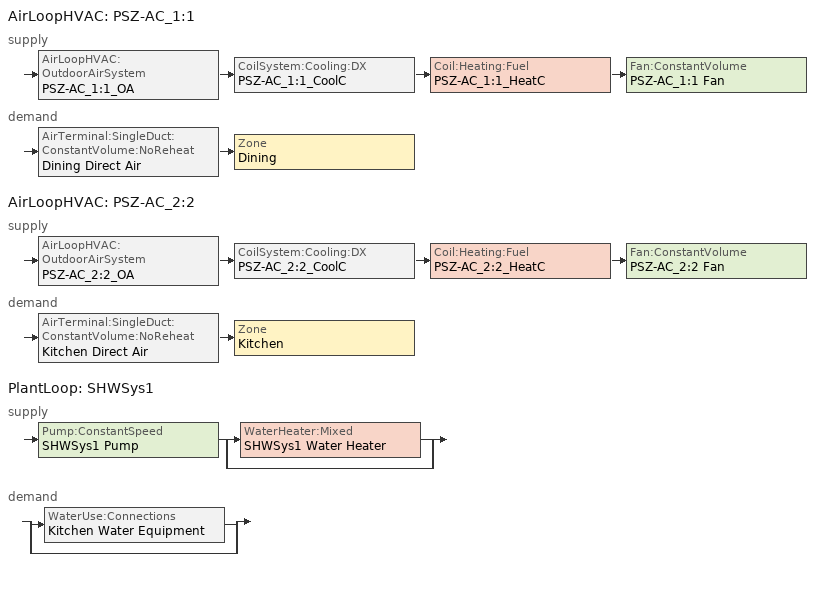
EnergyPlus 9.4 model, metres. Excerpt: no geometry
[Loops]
AirLoopHVAC 'PSZ-AC_1:1'
 supply: AirLoopHVAC:OutdoorAirSystem 'PSZ-AC_1:1_OA' > CoilSystem:Cooling:DX 'PSZ-AC_1:1_CoolC' > Coil:Heating:Fuel 'PSZ-AC_1:1_HeatC' > Fan:ConstantVolume 'PSZ-AC_1:1 Fan'
 demand: AirTerminal:SingleDuct:ConstantVolume:NoReheat 'Dining Direct Air' > Zone 'Dining'
AirLoopHVAC 'PSZ-AC_2:2'
 supply: AirLoopHVAC:OutdoorAirSystem 'PSZ-AC_2:2_OA' > CoilSystem:Cooling:DX 'PSZ-AC_2:2_CoolC' > Coil:Heating:Fuel 'PSZ-AC_2:2_HeatC' > Fan:ConstantVolume 'PSZ-AC_2:2 Fan'
 demand: AirTerminal:SingleDuct:ConstantVolume:NoReheat 'Kitchen Direct Air' > Zone 'Kitchen'
PlantLoop 'SHWSys1'
 supply: Pump:ConstantSpeed 'SHWSys1 Pump' > split
  | WaterHeater:Mixed 'SHWSys1 Water Heater'
  | bypass
 demand: split
  | WaterUse:Connections 'Kitchen Water Equipment'
  | bypass
[AirLoopHVAC] Design supply air flow rate=Autosize
PSZ-AC_1:1; PSZ-AC_2:2
[AirTerminal:SingleDuct:ConstantVolume:NoReheat] Availability schedule=ALWAYS_ON; Maximum air flow rate=Autosize
Dining Direct Air; Kitchen Direct Air
[Coil:Cooling:DX:TwoSpeed] Availability schedule=ALWAYS_ON; High speed gross rated cooling cop=3.79883; Low speed gross rated cooling cop=3.79883
Name | Energy input ratio function of flow fraction curve | Energy input ratio function of temperature curve | High speed gross rated total cooling capacity | High speed rated air flow rate | High speed rated sensible heat ratio | Low speed energy input ratio function of temperature curve | Low speed gross rated sensible heat ratio | Low speed gross rated total cooling capacity | Low speed rated air flow rate | Low speed total cooling capacity function of temperature curve | Part load fraction correlation curve | Total cooling capacity function of flow fraction curve | Total cooling capacity function of temperature curve
PSZ-AC_1:1_CoolC DXCoil | PSZ-AC_1:1_CoolCLennoxStandard10Ton_TGA120S2B_EIRFFF | PSZ-AC_1:1_CoolCLennoxStandard10Ton_TGA120S2B_EIRFT | 28695.94 | 1.73352 | 0.79866 | PSZ-AC_1:1_CoolCLennoxStandard10Ton_TGA120S2B_EIRFT | 0.79866 | 14347.97 | 1.15568 | PSZ-AC_1:1_CoolCLennoxStandard10Ton_TGA120S2B_CapFT | PSZ-AC_1:1_CoolCLennoxStandard10Ton_TGA120S2B_PLR | PSZ-AC_1:1_CoolCLennoxStandard10Ton_TGA120S2B_CapFF | PSZ-AC_1:1_CoolCLennoxStandard10Ton_TGA120S2B_CapFT
PSZ-AC_2:2_CoolC DXCoil | PSZ-AC_2:2_CoolCLennoxStandard10Ton_TGA120S2B_EIRFFF | PSZ-AC_2:2_CoolCLennoxStandard10Ton_TGA120S2B_EIRFT | 19293.63 | 1.14136 | 0.79103 | PSZ-AC_2:2_CoolCLennoxStandard10Ton_TGA120S2B_EIRFT | 0.79103 | 9646.815 | 0.760907 | PSZ-AC_2:2_CoolCLennoxStandard10Ton_TGA120S2B_CapFT | PSZ-AC_2:2_CoolCLennoxStandard10Ton_TGA120S2B_PLR | PSZ-AC_2:2_CoolCLennoxStandard10Ton_TGA120S2B_CapFF | PSZ-AC_2:2_CoolCLennoxStandard10Ton_TGA120S2B_CapFT
[Coil:Heating:Fuel] Availability schedule=ALWAYS_ON; Burner efficiency=0.8; Fuel type=NaturalGas; Nominal capacity=Autosize
PSZ-AC_1:1_HeatC; PSZ-AC_2:2_HeatC
[CoilSystem:Cooling:DX] Availability schedule=ALWAYS_ON
Name | Cooling coil
PSZ-AC_1:1_CoolC | PSZ-AC_1:1_CoolC DXCoil
PSZ-AC_2:2_CoolC | PSZ-AC_2:2_CoolC DXCoil
[Controller:OutdoorAir] Economizer control action type=ModulateFlow; Economizer control type=DifferentialDryBulb; Lockout type=NoLockout; Maximum outdoor air flow rate=Autosize; Minimum limit type=FixedMinimum; Minimum outdoor air flow rate=Autosize
Name | Maximum fraction of outdoor air schedule | Minimum outdoor air schedule
PSZ-AC_1:1_OA_Controller | PSZ1_1_Timestep_Econ_Eff_SCH | MinOA_MotorizedDamper_Sched
PSZ-AC_2:2_OA_Controller | PSZ2_2_Timestep_Econ_Eff_SCH | MINOA_FFKITCH_SCHED
[DesignSpecification:OutdoorAir]
Name | Outdoor air flow per zone | Outdoor air flow per zone floor area | Outdoor air method
SZ DSOA Dining | 0 | 0.00358118 | Flow/Area
SZ DSOA Kitchen | 1.14136 | 0.000792347 | Maximum
[EnergyManagementSystem:Actuator] Actuated component control type=Fan Pressure Rise; Actuated component type=Fan
Name | Actuated component unique
PSZ1_1_Fan_Pressure | PSZ-AC_1:1 Fan
PSZ2_2_Fan_Pressure | PSZ-AC_2:2 Fan
[EnergyManagementSystem:InternalVariable]
Name | Internal data index key | Internal data type
Dining_Area | Dining | Zone Floor Area
Kitchen_Area | Kitchen | Zone Floor Area
PSZ1_1_DesignFlowMass | PSZ-AC_1:1_OA_CONTROLLER | Outdoor Air Controller Maximum Mass Flow Rate
PSZ1_1_Fan_DesignPressure | PSZ-AC_1:1 Fan | Fan Nominal Pressure Rise
PSZ1_1_OADesignMass | PSZ-AC_1:1_OA_CONTROLLER | Outdoor Air Controller Minimum Mass Flow Rate
PSZ2_2_DesignFlowMass | PSZ-AC_2:2_OA_CONTROLLER | Outdoor Air Controller Maximum Mass Flow Rate
PSZ2_2_Fan_DesignPressure | PSZ-AC_2:2 Fan | Fan Nominal Pressure Rise
PSZ2_2_OADesignMass | PSZ-AC_2:2_OA_CONTROLLER | Outdoor Air Controller Minimum Mass Flow Rate
[EnergyManagementSystem:Sensor]
Name | Output variable or output meter index key | Output variable or output meter
DINING_Temp | DINING Air Node | System Node Temperature
Dining_LSr | Dining | Zone Lights Electricity Rate
Dining_Occ_Sensor | Dining | People Occupant Count
KITCHEN_Temp | KITCHEN Air Node | System Node Temperature
Kitchen_LSr | Kitchen | Zone Lights Electricity Rate
Kitchen_Occ_Sensor | Kitchen | People Occupant Count
PSZ1_1_Econo_Status | PSZ-AC_1:1 | Air System Outdoor Air Economizer Status
PSZ1_1_HeatingRTF | PSZ-AC_1:1_HeatC | Heating Coil Runtime Fraction
PSZ1_1_OAFlowMass | PSZ-AC_1:1_OAInlet Node | System Node Mass Flow Rate
PSZ1_1_RTF | PSZ-AC_1:1_CoolC DXCoil | Cooling Coil Runtime Fraction
PSZ1_1_SpeedRatio | PSZ-AC_1:1_CoolC | Coil System Compressor Speed Ratio
PSZ2_2_Econo_Status | PSZ-AC_2:2 | Air System Outdoor Air Economizer Status
PSZ2_2_HeatingRTF | PSZ-AC_2:2_HeatC | Heating Coil Runtime Fraction
PSZ2_2_OAFlowMass | PSZ-AC_2:2_OAInlet Node | System Node Mass Flow Rate
PSZ2_2_RTF | PSZ-AC_2:2_CoolC DXCoil | Cooling Coil Runtime Fraction
PSZ2_2_SpeedRatio | PSZ-AC_2:2_CoolC | Coil System Compressor Speed Ratio
[Fan:ConstantVolume] Availability schedule=HVACOperationSchd; End use subcategory=Fan Energy; Maximum flow rate=Autosize; Motor in airstream fraction=1; Pressure rise=622.5
Name | Fan total efficiency | Motor efficiency
PSZ-AC_1:1 Fan | 0.58175 | 0.895
PSZ-AC_2:2 Fan | 0.56225 | 0.865
[Fan:ZoneExhaust] Availability schedule=Hours_of_operation; End use subcategory=Zone Exhaust Fans
Name | Fan total efficiency | Maximum flow rate | Pressure rise | Balanced exhaust fraction schedule
Dining Exhaust Fan | 1 | 0.416067 | 0
Kitchen Exhaust Fan | 0.385 | 1.557427 | 124.5 | Kitchen Exhaust Fan Balanced Exhaust Fraction Schedule
[PlantEquipmentList]
SHWSys1 Equipment List: SHWSys1 Water Heater, WaterHeater:Mixed
[PlantEquipmentOperation:HeatingLoad]
SHWSys1 Operation Scheme: Load range 1 lower limit=0; Load range 1 upper limit=1000000000000000; Range 1 equipment list=SHWSys1 Equipment List
[PlantEquipmentOperationSchemes]
SHWSys1 Loop Operation Scheme List: Control scheme 1=SHWSys1 Operation Scheme; Control scheme 1 schedule=PlantOnSched
[PlantLoop]
SHWSys1: Fluid type=Water; Load distribution scheme=Optimal; Maximum loop flow rate=Autosize; Maximum loop temperature=60; Minimum loop flow rate=0; Minimum loop temperature=10; Plant equipment operation scheme=SHWSys1 Loop Operation Scheme List; Plant loop volume=Autocalculate
[Pump:ConstantSpeed]
SHWSys1 Pump: Design flow rate=Autosize; Design power consumption=Autosize; Design pump head=0.001; Fraction of motor inefficiencies to fluid stream=0; Motor efficiency=0.3; Pump control type=Intermittent
[Refrigeration:Case] Zone=Kitchen; Anti sweat heater control type=None; Availability schedule=ALWAYS_ON; Case anti sweat heater power per unit length=0; Case height=0; Case lighting schedule=walkin_occ_lght_sch; Defrost energy correction curve type=None; Fraction of lighting energy to case=1; Humidity at zero anti sweat heater energy=0; Latent case credit curve type=CaseTemperatureMethod; Minimum anti sweat heater power per unit length=0; Rated ambient relative humidity=55; Rated ambient temperature=23.88; Standard case lighting power per unit length=33
Name | Case credit fraction schedule | Case defrost drip down schedule | Case defrost power per unit length | Case defrost schedule | Case defrost type | Case length | Case operating temperature | Fraction of anti sweat heater energy to case | Latent case credit curve | Operating case fan power per unit length | Rated latent heat ratio | Rated runtime fraction | Rated total cooling capacity per unit length | Refrigerated case restocking schedule | Standard case fan power per unit length | Under case hvac return air fraction
Kitchen_Case:1_WALKINFREEZER | Kitchen_Case:1_WALKINFREEZER_CaseCreditReduxSched | Kitchen_Case:1_WALKINFREEZER_CaseDripDown2aDaySched | 1291.7 | Kitchen_Case:1_WALKINFREEZER_CaseDefrost2aDaySched | Electric | 2.44 | -23 | 0 | Kitchen_Case:1_WALKINFREEZERSingleShelfHorizontal_LatentEnergyMult | 21.1429 | 0.1 | 0.4 | 688 | Kitchen_Case:1_WALKINFREEZER_WalkInStockingSched | 21.1429 | 0
Kitchen_Case:2_SELFCONTAINEDDISPLAYCASE |  |  | 0 |  | None | 3.05 | 2 | 0.2 | Kitchen_Case:2_SELFCONTAINEDDISPLAYCASEMultiShelfVertical_LatentEnergyMult | 18.8571 | 0.08 | 0.85 | 734 | Kitchen_Case:2_SELFCONTAINEDDISPLAYCASE_CaseStockingSched | 18.8571 | 0.05
[Refrigeration:CaseAndWalkInList]
Name | Case or walkin name 1
RACK1CaseList | Kitchen_Case:1_WALKINFREEZER
RACK2CaseList | Kitchen_Case:2_SELFCONTAINEDDISPLAYCASE
[SetpointManager:MixedAir] Control variable=Temperature
Name | Setpoint node or nodelist
PSZ-AC_1:1_CoolC SAT Manager | PSZ-AC_1:1_CoolC-PSZ-AC_1:1_HeatCNode
PSZ-AC_1:1_HeatC MixedAir Manager | PSZ-AC_1:1_HeatC-PSZ-AC_1:1 FanNode
PSZ-AC_1:1_OAMixed Air Temp Manager | PSZ-AC_1:1_OA-PSZ-AC_1:1_CoolCNode
PSZ-AC_2:2_CoolC SAT Manager | PSZ-AC_2:2_CoolC-PSZ-AC_2:2_HeatCNode
PSZ-AC_2:2_HeatC MixedAir Manager | PSZ-AC_2:2_HeatC-PSZ-AC_2:2 FanNode
PSZ-AC_2:2_OAMixed Air Temp Manager | PSZ-AC_2:2_OA-PSZ-AC_2:2_CoolCNode
[SetpointManager:Scheduled]
SHWSys1 Loop Setpoint Manager: Control variable=Temperature; Schedule=SHWSys1-Loop-Temp-Schedule; Setpoint node or nodelist=SHWSys1 Supply Outlet Node
[SetpointManager:SingleZone:Reheat] Control variable=Temperature; Maximum supply air temperature=40; Minimum supply air temperature=12.8
Name | Control zone | Setpoint node or nodelist
SupAirTemp MngrDining | Dining | PSZ-AC_1:1 Supply Equipment Outlet Node
SupAirTemp MngrKitchen | Kitchen | PSZ-AC_2:2 Supply Equipment Outlet Node
[Sizing:Plant]
SHWSys1: Design loop exit temperature=60; Loop design temperature difference=5; Loop type=Heating
[Sizing:System] 100 outdoor air in cooling=No; 100 outdoor air in heating=No; Central cooling capacity control method=OnOff; Central cooling design supply air humidity ratio=0.007; Central cooling design supply air temperature=12.8; Central heating design supply air humidity ratio=0.008; Central heating design supply air temperature=40; Central heating maximum system air flow ratio=1; Cooling design capacity=Autosize; Cooling design capacity method=CoolingDesignCapacity; Cooling supply air flow rate=0; Cooling supply air flow rate method=DesignDay; Design outdoor air flow rate=Autosize; Heating design capacity=Autosize; Heating design capacity method=HeatingDesignCapacity; Heating supply air flow rate=0; Heating supply air flow rate method=DesignDay; Precool design humidity ratio=0.008; Precool design temperature=12.8; Preheat design humidity ratio=0.008; Preheat design temperature=7; System outdoor air method=ZoneSum; Type of load to size on=Sensible; Type of zone sum to use=Coincident; Zone maximum outdoor air fraction=1
PSZ-AC_1:1; PSZ-AC_2:2
[Sizing:Zone] Account for dedicated outdoor air system=No; Cooling design air flow method=DesignDayWithLimit; Cooling design air flow rate=0; Cooling minimum air flow fraction=0; Dedicated outdoor air high setpoint temperature for design=Autosize; Dedicated outdoor air low setpoint temperature for design=Autosize; Dedicated outdoor air system control strategy=NeutralSupplyAir; Heating design air flow method=DesignDay; Heating design air flow rate=0; Zone cooling design supply air humidity ratio=0.007; Zone cooling design supply air temperature=12.8; Zone cooling design supply air temperature input method=SupplyAirTemperature; Zone cooling sizing factor=0; Zone heating design supply air humidity ratio=0.008; Zone heating design supply air temperature=40; Zone heating design supply air temperature input method=SupplyAirTemperature; Zone heating sizing factor=0
Name | Cooling minimum air flow | Cooling minimum air flow per zone floor area | Design specification outdoor air object
Dining | 0 | 0.00358118 | SZ DSOA Dining
Kitchen | 1.14136 | 0 | SZ DSOA Kitchen
[ThermostatSetpoint:DualSetpoint]
Name | Cooling setpoint temperature schedule | Heating setpoint temperature schedule
Dining DualSPSched | CLGSETP_SCH_NO_OPTIMUM | HTGSETP_SCH_NO_OPTIMUM
Kitchen DualSPSched | CLGSETP_KITCHEN_SCH_NO_OPTIMUM | HTGSETP_KITCHEN_SCH_NO_OPTIMUM
[WaterHeater:Mixed]
SHWSys1 Water Heater: Ambient temperature indicator=Zone; Ambient temperature zone=KITCHEN; Deadband temperature difference=2; Heater control type=Cycle; Heater fuel type=NaturalGas; Heater maximum capacity=29307.11; Heater thermal efficiency=0.80804; Indirect water heating recovery time=1.5; Maximum temperature limit=82.2222; Off cycle loss coefficient to ambient temperature=7.56156; Off cycle parasitic fuel consumption rate=720; Off cycle parasitic fuel type=NaturalGas; Off cycle parasitic heat fraction to tank=0.8; On cycle loss coefficient to ambient temperature=7.56156; On cycle parasitic fuel consumption rate=720; On cycle parasitic fuel type=NaturalGas; Setpoint temperature schedule=SHWSys1 Water Heater Setpoint Temperature Schedule Name; Source side design flow rate=Autosize; Source side effectiveness=1; Tank volume=0.378541; Use side design flow rate=Autosize; Use side effectiveness=1
[WaterUse:Connections]
Kitchen Water Equipment: Water use equipment name 1=Kitchen Water Equipment
[WaterUse:Equipment]
Kitchen Water Equipment: Zone=Kitchen; Flow rate fraction schedule=BLDG_SWH_SCH; Hot water supply temperature schedule=Kitchen Water Equipment Hot Supply Temp Sched; Latent fraction schedule=Kitchen Water Equipment Latent fract sched; Peak flow rate=9.598e-05; Sensible fraction schedule=Kitchen Water Equipment Sensible fract sched; Target temperature schedule=Kitchen Water Equipment Temp Sched
[ZoneControl:Thermostat] Control type schedule=Dual Zone Control Type Sched
Name | Zone or zonelist | Control 1
Dining Thermostat | Dining | Dining DualSPSched
Kitchen Thermostat | Kitchen | Kitchen DualSPSched
[Zone equipment]
Dining: Dining Exhaust Fan, Dining Direct Air
Kitchen: Kitchen Exhaust Fan, Kitchen Direct Air
[Curve:Biquadratic] Maximum value of x=22; Maximum value of y=46; Minimum value of x=17; Minimum value of y=29
Name | Coefficient1 constant | Coefficient2 x | Coefficient3 x 2 | Coefficient4 y | Coefficient5 y 2 | Coefficient6 x y
PSZ-AC_1:1_CoolCLennoxStandard10Ton_TGA120S2B_CapFT; PSZ-AC_2:2_CoolCLennoxStandard10Ton_TGA120S2B_CapFT | 0.42415 | 0.04426 | -0.00042 | 0.00333 | -8e-05 | -0.00021
PSZ-AC_1:1_CoolCLennoxStandard10Ton_TGA120S2B_EIRFT; PSZ-AC_2:2_CoolCLennoxStandard10Ton_TGA120S2B_EIRFT | 1.23649 | -0.02431 | 0.00057 | -0.01434 | 0.00063 | -0.00038
[Curve:Cubic] Maximum value of x=20; Minimum value of x=-35
Name | Coefficient1 constant | Coefficient2 x | Coefficient3 x 2 | Coefficient4 x 3
Kitchen_Case:1_WALKINFREEZERSingleShelfHorizontal_LatentEnergyMult | 0.0236 | 0.0006 | 0 | 0
Kitchen_Case:2_SELFCONTAINEDDISPLAYCASEMultiShelfVertical_LatentEnergyMult | 0.0265263 | 0.00107803 | 6.02558e-05 | 1.23732e-06
[Curve:Quadratic]
Name | Maximum value of x | Minimum value of x | Coefficient1 constant | Coefficient2 x | Coefficient3 x 2
PSZ-AC_1:1_CoolCLennoxStandard10Ton_TGA120S2B_CapFF; PSZ-AC_2:2_CoolCLennoxStandard10Ton_TGA120S2B_CapFF | 1.13877 | 0.75918 | 0.77136 | 0.34053 | -0.11088
PSZ-AC_1:1_CoolCLennoxStandard10Ton_TGA120S2B_EIRFFF; PSZ-AC_2:2_CoolCLennoxStandard10Ton_TGA120S2B_EIRFFF | 1.13877 | 0.75918 | 1.2055 | -0.32953 | 0.12308
PSZ-AC_1:1_CoolCLennoxStandard10Ton_TGA120S2B_PLR; PSZ-AC_2:2_CoolCLennoxStandard10Ton_TGA120S2B_PLR | 1 | 0 | 0.771 | 0.229 | 0
[Schedule:Compact]
ALWAYS_ON; PlantOnSched: Through: 12/31, For: AllDays, Until: 24:00, 1
BLDG_SWH_SCH: Through: 12/31, For: Weekdays, Until: 01:00, 0, Until: 06:00, 0, Until: 07:00, 0.15, Until: 08:00, 0.15, Until: 09:00, 0.33, Until: 10:00, 0.13, Until: 11:00, 0.1, Until: 12:00, 0.72, Until: 13:00, 0.31, Until: 14:00, 0.98, Until: 15:00, 0.92, Until: 16:00, 0.22, Until: 17:00, 0.31, Until: 18:00, 0.23, Until: 19:00, 0.16, Until: 20:00, 0.1, Until: 21:00, 0.4, Until: 22:00, 0.42, Until: 23:00, 0.43, Until: 24:00, 0.15, For: SummerDesignDay WinterDesignDay, Until: 01:00, 0, Until: 06:00, 0, Until: 07:00, 0, Until: 08:00, 0.15, Until: 09:00, 0.15, Until: 10:00, 0.15, Until: 11:00, 0.1, Until: 12:00, 0.72, Until: 13:00, 0.6, Until: 14:00, 0.98, Until: 15:00, 0.92, Until: 16:00, 0.25, Until: 17:00, 0.25, Until: 18:00, 0.23, Until: 19:00, 0.16, Until: 20:00, 0.1, Until: 21:00, 0.4, Until: 22:00, 0.42, Until: 23:00, 0.43, Until: 24:00, 0.15, For: Sunday Holidays AllOtherDays, Until: 01:00, 0, Until: 06:00, 0, Until: 07:00, 0, Until: 08:00, 0.15, Until: 09:00, 0.15, Until: 10:00, 0.15, Until: 11:00, 0.1, Until: 12:00, 0.72, Until: 13:00, 0.6, Until: 14:00, 0.98, Until: 15:00, 0.92, Until: 16:00, 0.25, Until: 17:00, 0.25, Until: 18:00, 0.23, Until: 19:00, 0.16, Until: 20:00, 0.1, Until: 21:00, 0.4, Until: 22:00, 0.42, Until: 23:00, 0.43, Until: 24:00, 0
CLGSETP_KITCHEN_SCH_NO_OPTIMUM: Through: 12/31, For: SummerDesignDay, Until: 05:00, 30, Until: 06:00, 28.33, Until: 24:00, 26.11, For: Weekdays, Until: 03:00, 30, Until: 04:00, 26.11, Until: 05:00, 26.11, Until: 24:00, 26.11, For: Saturday, Until: 03:00, 30, Until: 04:00, 26.11, Until: 05:00, 26.11, Until: 24:00, 26.11, For: WinterDesignDay, Until: 24:00, 30, For: Sunday Holidays AllOtherDays, Until: 03:00, 30, Until: 04:00, 26.11, Until: 05:00, 26.11, Until: 24:00, 26.11
CLGSETP_SCH_NO_OPTIMUM: Through: 12/31, For: SummerDesignDay, Until: 05:00, 30, Until: 06:00, 26.67, Until: 24:00, 23.89, For: Weekdays, Until: 03:00, 30, Until: 04:00, 23.89, Until: 05:00, 23.89, Until: 24:00, 23.89, For: Saturday, Until: 03:00, 30, Until: 04:00, 23.89, Until: 05:00, 23.89, Until: 24:00, 23.89, For: WinterDesignDay, Until: 24:00, 30, For: Sunday Holidays AllOtherDays, Until: 03:00, 30, Until: 04:00, 23.89, Until: 05:00, 23.89, Until: 24:00, 23.89
Dual Zone Control Type Sched: Through: 12/31, For: AllDays, Until: 24:00, 4
HTGSETP_KITCHEN_SCH_NO_OPTIMUM: Through: 12/31, For: WinterDesignDay, Until: 05:00, 15.56, Until: 06:00, 17.22, Until: 24:00, 18.89, For: Weekdays, Until: 03:00, 15.56, Until: 04:00, 18.89, Until: 05:00, 18.89, Until: 24:00, 18.89, For: SummerDesignDay, Until: 24:00, 15.56, For: Saturday, Until: 03:00, 15.56, Until: 04:00, 18.89, Until: 05:00, 18.89, Until: 24:00, 18.89, For: Sunday Holidays AllOtherDays, Until: 03:00, 15.56, Until: 04:00, 18.89, Until: 05:00, 18.89, Until: 24:00, 18.89
HTGSETP_SCH_NO_OPTIMUM: Through: 12/31, For: WinterDesignDay, Until: 05:00, 15.56, Until: 06:00, 18.33, Until: 24:00, 21.11, For: Weekdays, Until: 03:00, 15.56, Until: 04:00, 21.11, Until: 05:00, 21.11, Until: 24:00, 21.11, For: SummerDesignDay, Until: 24:00, 15.56, For: Saturday, Until: 03:00, 15.56, Until: 04:00, 21.11, Until: 05:00, 21.11, Until: 24:00, 21.11, For: Sunday Holidays AllOtherDays, Until: 03:00, 15.56, Until: 04:00, 21.11, Until: 05:00, 21.11, Until: 24:00, 21.11
HVACOperationSchd; Hours_of_operation: Through: 12/31, For: Weekday SummerDesignDay, Until: 01:00, 1, Until: 05:00, 0, Until: 24:00, 1, For: Saturday WinterDesignDay, Until: 01:00, 1, Until: 05:00, 0, Until: 24:00, 1, For: Sunday Holidays AllOtherDays, Until: 01:00, 1, Until: 05:00, 0, Until: 24:00, 1
Kitchen Exhaust Fan Balanced Exhaust Fraction Schedule: Through: 12/31, For: Weekday SummerDesignDay, Until: 01:00, 0.26715, Until: 05:00, 0, Until: 24:00, 0.26715, For: Saturday WinterDesignDay, Until: 01:00, 0.26715, Until: 05:00, 0, Until: 24:00, 0.26715, For: Sunday Holidays AllOtherDays, Until: 01:00, 0.26715, Until: 05:00, 0, Until: 24:00, 0.26715
Kitchen Water Equipment Hot Supply Temp Sched: Through: 12/31, For: AllDays, Until: 24:00, 55
Kitchen Water Equipment Latent fract sched: Through: 12/31, For: AllDays, Until: 24:00, 0.05
Kitchen Water Equipment Sensible fract sched: Through: 12/31, For: AllDays, Until: 24:00, 0.2
Kitchen Water Equipment Temp Sched; SHWSys1 Water Heater Setpoint Temperature Schedule Name; SHWSys1-Loop-Temp-Schedule: Through: 12/31, For: AllDays, Until: 24:00, 60
Kitchen_Case:1_WALKINFREEZER_CaseCreditReduxSched: Through: 12/31, For:AllDays, Interpolate:No, Until: 7:00, 0.2, Until: 21:00, 0.4, Until: 24:00, 0.2
Kitchen_Case:1_WALKINFREEZER_CaseDefrost2aDaySched: Through: 12/31, For:AllDays, Interpolate:Average, Until: 11:00, 0, Until: 11:20, 1, Until: 23:00, 0, Until: 23:20, 1, Until: 24:00, 0
Kitchen_Case:1_WALKINFREEZER_CaseDripDown2aDaySched: Through: 12/31, For:AllDays, Interpolate:Average, Until: 11:00, 0, Until: 11:30, 1, Until: 23:00, 0, Until: 23:30, 1, Until: 24:00, 0
Kitchen_Case:1_WALKINFREEZER_WalkInStockingSched: Through: 12/31, For: Tuesday Friday, Until: 4:00, 0, Until: 5:00, 725, Until: 6:00, 417, Until: 7:00, 290, Until: 24:00, 0, For: AllOtherDays, Until: 4:00, 0, Until: 5:00, 125, Until: 6:00, 117, Until: 7:00, 90, Until: 19:00, 0, Until: 20:00, 125, Until: 21:00, 117, Until: 22:00, 90, Until: 24:00, 0
Kitchen_Case:2_SELFCONTAINEDDISPLAYCASE_CaseStockingSched: Through: 12/31, For:AllDays, Until: 6:00, 0, Until: 7:00, 50, Until: 9:00, 70, Until: 10:00, 80, Until: 11:00, 70, Until: 13:00, 50, Until: 14:00, 80, Until: 15:00, 90, Until: 16:00, 80, Until: 24:00, 0
MinOA_FFKitch_Sched: Through: 12/31, For: Weekdays SummerDesignDay, Until: 06:00, 0, Until: 24:00, 1, For: Saturday, Until: 06:00, 0, Until: 24:00, 1, For: WinterDesignDay, Until: 24:00, 1, For: Sunday Holidays AllOtherDays, Until: 06:00, 0, Until: 24:00, 1
MinOA_MotorizedDamper_Sched: Through: 12/31, For: Weekday SummerDesignDay, Until: 01:00, 1, Until: 06:00, 0, Until: 24:00, 1, For: Saturday WinterDesignDay, Until: 01:00, 1, Until: 06:00, 0, Until: 24:00, 1, For: Sunday Holidays AllOtherDays, Until: 01:00, 1, Until: 06:00, 0, Until: 24:00, 1
walkin_occ_lght_SCH: Through: 12/31, For: Weekday, Until: 5:00, 0.15, Until: 6:00, 0.104, Until: 8:00, 0.208, Until: 10:00, 0.312, Until: 22:00, 0.468, Until: 23:00, 0.26, Until: 24:00, 0.156, For: Saturday, Until: 1:00, 0.2, Until: 6:00, 0.15, Until: 8:00, 0.156, Until: 10:00, 0.312, Until: 17:00, 0.416, Until: 22:00, 0.468, Until: 23:00, 0.26, Until: 24:00, 0.156, For: SummerDesignDay, Until: 24:00, 1, For: WinterDesignDay, Until: 24:00, 0, For: Sunday Holidays AllOtherDays, Until: 1:00, 0.2, Until: 6:00, 0.15, Until: 8:00, 0.156, Until: 10:00, 0.26, Until: 16:00, 0.364, Until: 22:00, 0.312, Until: 23:00, 0.26, Until: 24:00, 0.156
[Schedule:Constant] Hourly value=0.7
PSZ1_1_Timestep_Econ_Eff_SCH; PSZ2_2_Timestep_Econ_Eff_SCH
